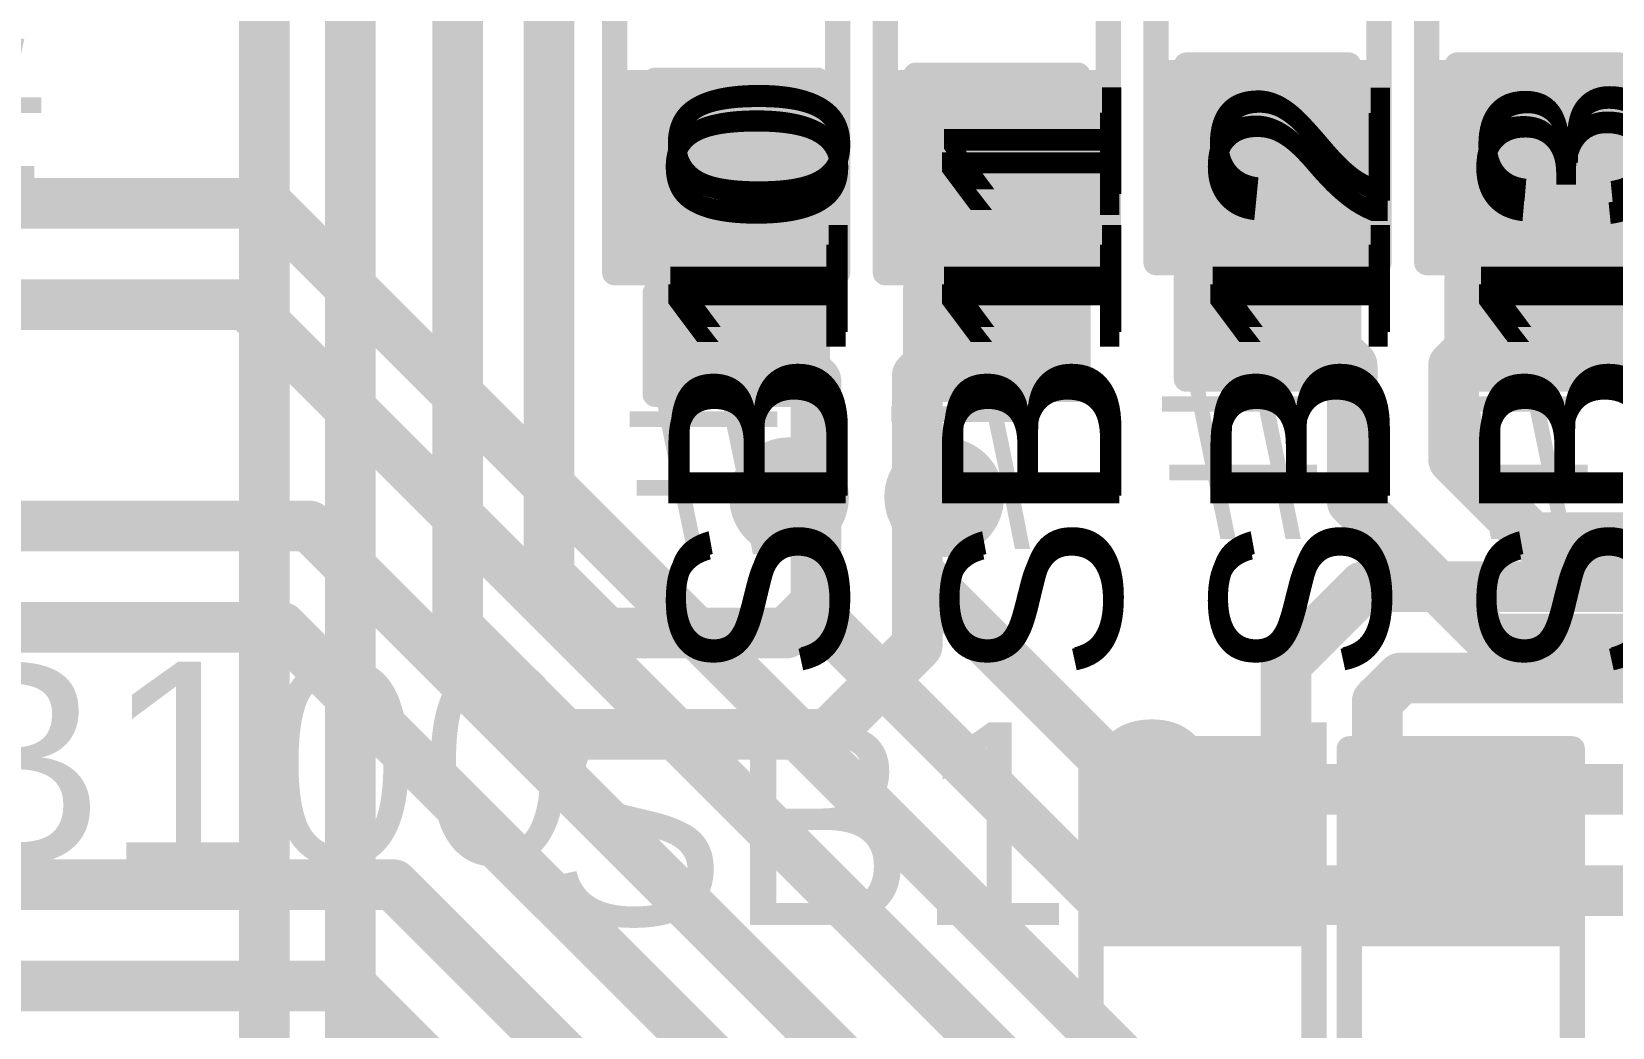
# Model space of a CAD drawing. Header units: millimetres. Extents: x -0.64 to 2.98, y -0.65 to 2.86.
# Drawn here: x 0.4279 to 0.7399, y 0.745 to 0.9416 of the extents above; entities that cross this region are included whole.
import ezdxf

# ---------------------------------------------------------------- set-up
doc = ezdxf.new("R2010")
doc.units = ezdxf.units.MM
doc.header["$MEASUREMENT"] = 0
for name, color, linetype in [('BottomLayer', 5, 'Continuous'), ('BottomOverlay', 54, 'Continuous'), ('BottomPaste', 16, 'Continuous'), ('BottomSolder', 6, 'Continuous'), ('Mechanical2', 216, 'Continuous'), ('TopLayer', 1, 'Continuous'), ('TopOverlay', 2, 'Continuous'), ('TopPaste', 8, 'Continuous'), ('TopSolder', 216, 'Continuous'), ('ViaHoleLayer', 16, 'Continuous')]:
    doc.layers.add(name, color=color, linetype=linetype)
doc.styles.add('Arial', font='', dxfattribs={"height": 0.2})
doc.styles.get('Arial').set_extended_font_data('Arial')

# ---------------------------------------------------------------- blocks, each defined once
blk = doc.blocks.new('C___0402_B_52')
at = {"layer": 'BottomLayer'}
for points in [[(-0.009500000000000001, 0.0125), (-0.009499999999999998, -0.0125), (-0.0275, -0.0125), (-0.0275, 0.0125)], [(0.0275, 0.0125), (0.0275, -0.0125), (0.009500000000000001, -0.0125), (0.009499999999999998, 0.0125)]]:
    blk.add_hatch(color=5, dxfattribs=at).paths.add_polyline_path(points)
at = {"layer": 'BottomPaste'}
for points in [[(-0.009500000000000001, 0.0125), (-0.009499999999999998, -0.0125), (-0.0275, -0.0125), (-0.0275, 0.0125)], [(0.0275, 0.0125), (0.0275, -0.0125), (0.009500000000000001, -0.0125), (0.009499999999999998, 0.0125)]]:
    blk.add_hatch(color=16, dxfattribs=at).paths.add_polyline_path(points)
at = {"layer": 'BottomSolder'}
for points in [[(-0.007137800000000001, 0.0148622), (-0.007137799999999999, -0.0148622), (-0.0298622, -0.0148622), (-0.0298622, 0.0148622)], [(0.0298622, 0.0148622), (0.0298622, -0.0148622), (0.007137800000000001, -0.0148622), (0.007137799999999999, 0.0148622)]]:
    blk.add_hatch(color=6, dxfattribs=at).paths.add_polyline_path(points)
at = {"layer": 'BottomOverlay', "const_width": 0.005}
for points in [[(-0.031, 0.016), (-0.011, 0.016)], [(-0.031, 0.016), (-0.031, -0.016)], [(0.011, 0.016), (0.031, 0.016)], [(0.031, 0.016), (0.031, -0.016)], [(-0.031, -0.016), (-0.011, -0.016)], [(0.011, -0.016), (0.031, -0.016)]]:
    blk.add_lwpolyline(points, dxfattribs=at)
at = {"layer": 'BottomOverlay', "const_width": 0.0025}
for points in [[(-0.03225, 0.016, 1), (-0.02975, 0.016, 1)], [(-0.03225, 0.016, 1), (-0.02975, 0.016, 1)], [(-0.01225, 0.016, 1), (-0.00975, 0.016, 1)], [(0.00975, 0.016, 1), (0.01225, 0.016, 1)], [(0.02975, 0.016, 1), (0.03225, 0.016, 1)], [(0.02975, 0.016, 1), (0.03225, 0.016, 1)], [(-0.03225, -0.016, 1), (-0.02975, -0.016, 1)], [(-0.03225, -0.016, 1), (-0.02975, -0.016, 1)], [(-0.01225, -0.016, 1), (-0.00975, -0.016, 1)], [(0.00975, -0.016, 1), (0.01225, -0.016, 1)], [(0.02975, -0.016, 1), (0.03225, -0.016, 1)], [(0.02975, -0.016, 1), (0.03225, -0.016, 1)]]:
    blk.add_lwpolyline(points, format="xyb", close=True, dxfattribs=at)
blk = doc.blocks.new('C___0402_B_53')
at = {"layer": 'BottomLayer'}
for points in [[(-0.009500000000000001, 0.0125), (-0.009499999999999998, -0.0125), (-0.0275, -0.0125), (-0.0275, 0.0125)], [(0.0275, 0.0125), (0.0275, -0.0125), (0.009500000000000001, -0.0125), (0.009499999999999998, 0.0125)]]:
    blk.add_hatch(color=5, dxfattribs=at).paths.add_polyline_path(points)
at = {"layer": 'BottomPaste'}
for points in [[(-0.009500000000000001, 0.0125), (-0.009499999999999998, -0.0125), (-0.0275, -0.0125), (-0.0275, 0.0125)], [(0.0275, 0.0125), (0.0275, -0.0125), (0.009500000000000001, -0.0125), (0.009499999999999998, 0.0125)]]:
    blk.add_hatch(color=16, dxfattribs=at).paths.add_polyline_path(points)
at = {"layer": 'BottomSolder'}
for points in [[(-0.007137800000000001, 0.0148622), (-0.007137799999999999, -0.0148622), (-0.0298622, -0.0148622), (-0.0298622, 0.0148622)], [(0.0298622, 0.0148622), (0.0298622, -0.0148622), (0.007137800000000001, -0.0148622), (0.007137799999999999, 0.0148622)]]:
    blk.add_hatch(color=6, dxfattribs=at).paths.add_polyline_path(points)
at = {"layer": 'BottomOverlay', "const_width": 0.005}
for points in [[(-0.031, 0.016), (-0.011, 0.016)], [(-0.031, 0.016), (-0.031, -0.016)], [(0.011, 0.016), (0.031, 0.016)], [(0.031, 0.016), (0.031, -0.016)], [(-0.031, -0.016), (-0.011, -0.016)], [(0.011, -0.016), (0.031, -0.016)]]:
    blk.add_lwpolyline(points, dxfattribs=at)
at = {"layer": 'BottomOverlay', "const_width": 0.0025}
for points in [[(-0.03225, 0.016, 1), (-0.02975, 0.016, 1)], [(-0.03225, 0.016, 1), (-0.02975, 0.016, 1)], [(-0.01225, 0.016, 1), (-0.00975, 0.016, 1)], [(0.00975, 0.016, 1), (0.01225, 0.016, 1)], [(0.02975, 0.016, 1), (0.03225, 0.016, 1)], [(0.02975, 0.016, 1), (0.03225, 0.016, 1)], [(-0.03225, -0.016, 1), (-0.02975, -0.016, 1)], [(-0.03225, -0.016, 1), (-0.02975, -0.016, 1)], [(-0.01225, -0.016, 1), (-0.00975, -0.016, 1)], [(0.00975, -0.016, 1), (0.01225, -0.016, 1)], [(0.02975, -0.016, 1), (0.03225, -0.016, 1)], [(0.02975, -0.016, 1), (0.03225, -0.016, 1)]]:
    blk.add_lwpolyline(points, format="xyb", close=True, dxfattribs=at)
blk = doc.blocks.new('C___0402_B_54')
at = {"layer": 'BottomLayer'}
for points in [[(-0.009500000000000001, 0.0125), (-0.009499999999999998, -0.0125), (-0.0275, -0.0125), (-0.0275, 0.0125)], [(0.0275, 0.0125), (0.0275, -0.0125), (0.009500000000000001, -0.0125), (0.009499999999999998, 0.0125)]]:
    blk.add_hatch(color=5, dxfattribs=at).paths.add_polyline_path(points)
at = {"layer": 'BottomPaste'}
for points in [[(-0.009500000000000001, 0.0125), (-0.009499999999999998, -0.0125), (-0.0275, -0.0125), (-0.0275, 0.0125)], [(0.0275, 0.0125), (0.0275, -0.0125), (0.009500000000000001, -0.0125), (0.009499999999999998, 0.0125)]]:
    blk.add_hatch(color=16, dxfattribs=at).paths.add_polyline_path(points)
at = {"layer": 'BottomSolder'}
for points in [[(-0.007137800000000001, 0.0148622), (-0.007137799999999999, -0.0148622), (-0.0298622, -0.0148622), (-0.0298622, 0.0148622)], [(0.0298622, 0.0148622), (0.0298622, -0.0148622), (0.007137800000000001, -0.0148622), (0.007137799999999999, 0.0148622)]]:
    blk.add_hatch(color=6, dxfattribs=at).paths.add_polyline_path(points)
at = {"layer": 'BottomOverlay', "const_width": 0.005}
for points in [[(-0.031, 0.016), (-0.011, 0.016)], [(-0.031, 0.016), (-0.031, -0.016)], [(0.011, 0.016), (0.031, 0.016)], [(0.031, 0.016), (0.031, -0.016)], [(-0.031, -0.016), (-0.011, -0.016)], [(0.011, -0.016), (0.031, -0.016)]]:
    blk.add_lwpolyline(points, dxfattribs=at)
at = {"layer": 'BottomOverlay', "const_width": 0.0025}
for points in [[(-0.03225, 0.016, 1), (-0.02975, 0.016, 1)], [(-0.03225, 0.016, 1), (-0.02975, 0.016, 1)], [(-0.01225, 0.016, 1), (-0.00975, 0.016, 1)], [(0.00975, 0.016, 1), (0.01225, 0.016, 1)], [(0.02975, 0.016, 1), (0.03225, 0.016, 1)], [(0.02975, 0.016, 1), (0.03225, 0.016, 1)], [(-0.03225, -0.016, 1), (-0.02975, -0.016, 1)], [(-0.03225, -0.016, 1), (-0.02975, -0.016, 1)], [(-0.01225, -0.016, 1), (-0.00975, -0.016, 1)], [(0.00975, -0.016, 1), (0.01225, -0.016, 1)], [(0.02975, -0.016, 1), (0.03225, -0.016, 1)], [(0.02975, -0.016, 1), (0.03225, -0.016, 1)]]:
    blk.add_lwpolyline(points, format="xyb", close=True, dxfattribs=at)
blk = doc.blocks.new('C___0402_B_55')
at = {"layer": 'BottomLayer'}
for points in [[(-0.009500000000000001, 0.0125), (-0.009499999999999998, -0.0125), (-0.0275, -0.0125), (-0.0275, 0.0125)], [(0.0275, 0.0125), (0.0275, -0.0125), (0.009500000000000001, -0.0125), (0.009499999999999998, 0.0125)]]:
    blk.add_hatch(color=5, dxfattribs=at).paths.add_polyline_path(points)
at = {"layer": 'BottomPaste'}
for points in [[(-0.009500000000000001, 0.0125), (-0.009499999999999998, -0.0125), (-0.0275, -0.0125), (-0.0275, 0.0125)], [(0.0275, 0.0125), (0.0275, -0.0125), (0.009500000000000001, -0.0125), (0.009499999999999998, 0.0125)]]:
    blk.add_hatch(color=16, dxfattribs=at).paths.add_polyline_path(points)
at = {"layer": 'BottomSolder'}
for points in [[(-0.007137800000000001, 0.0148622), (-0.007137799999999999, -0.0148622), (-0.0298622, -0.0148622), (-0.0298622, 0.0148622)], [(0.0298622, 0.0148622), (0.0298622, -0.0148622), (0.007137800000000001, -0.0148622), (0.007137799999999999, 0.0148622)]]:
    blk.add_hatch(color=6, dxfattribs=at).paths.add_polyline_path(points)
at = {"layer": 'BottomOverlay', "const_width": 0.005}
for points in [[(-0.031, 0.016), (-0.011, 0.016)], [(-0.031, 0.016), (-0.031, -0.016)], [(0.011, 0.016), (0.031, 0.016)], [(0.031, 0.016), (0.031, -0.016)], [(-0.031, -0.016), (-0.011, -0.016)], [(0.011, -0.016), (0.031, -0.016)]]:
    blk.add_lwpolyline(points, dxfattribs=at)
at = {"layer": 'BottomOverlay', "const_width": 0.0025}
for points in [[(-0.03225, 0.016, 1), (-0.02975, 0.016, 1)], [(-0.03225, 0.016, 1), (-0.02975, 0.016, 1)], [(-0.01225, 0.016, 1), (-0.00975, 0.016, 1)], [(0.00975, 0.016, 1), (0.01225, 0.016, 1)], [(0.02975, 0.016, 1), (0.03225, 0.016, 1)], [(0.02975, 0.016, 1), (0.03225, 0.016, 1)], [(-0.03225, -0.016, 1), (-0.02975, -0.016, 1)], [(-0.03225, -0.016, 1), (-0.02975, -0.016, 1)], [(-0.01225, -0.016, 1), (-0.00975, -0.016, 1)], [(0.00975, -0.016, 1), (0.01225, -0.016, 1)], [(0.02975, -0.016, 1), (0.03225, -0.016, 1)], [(0.02975, -0.016, 1), (0.03225, -0.016, 1)]]:
    blk.add_lwpolyline(points, format="xyb", close=True, dxfattribs=at)
blk = doc.blocks.new('SOLDER_BRIDGE_105')
at = {"layer": 'TopLayer'}
for points in [[(-0.045, -0.0175), (-0.045, 0.0175), (-0.015, 0.0175), (-0.015, -0.0175)], [(0.015, -0.0175), (0.015, 0.0175), (0.045, 0.0175), (0.045, -0.0175)]]:
    blk.add_hatch(color=1, dxfattribs=at).paths.add_polyline_path(points)
at = {"layer": 'TopPaste'}
for points in [[(-0.045, -0.0175), (-0.045, 0.0175), (-0.015, 0.0175), (-0.015, -0.0175)], [(0.015, -0.0175), (0.015, 0.0175), (0.045, 0.0175), (0.045, -0.0175)]]:
    blk.add_hatch(color=8, dxfattribs=at).paths.add_polyline_path(points)
at = {"layer": 'TopSolder'}
for points in [[(-0.049, -0.0215), (-0.049, 0.0215), (-0.011, 0.0215), (-0.011, -0.0215)], [(0.011, -0.0215), (0.011, 0.0215), (0.049, 0.0215), (0.049, -0.0215)]]:
    blk.add_hatch(color=216, dxfattribs=at).paths.add_polyline_path(points)
at = {"layer": 'TopOverlay', "const_width": 0.005}
for points in [[(-0.05, -0.022), (-0.05, 0.022)], [(0.05, 0.022), (-0.05, 0.022)], [(0.05, -0.022), (0.05, 0.022)], [(0.05, -0.022), (-0.05, -0.022)]]:
    blk.add_lwpolyline(points, dxfattribs=at)
at = {"layer": 'TopOverlay', "const_width": 0.0025}
for points in [[(-0.05125, 0.022, 1), (-0.04875, 0.022, 1)], [(-0.05125, 0.022, 1), (-0.04875, 0.022, 1)], [(0.04875, 0.022, 1), (0.05125, 0.022, 1)], [(0.04875, 0.022, 1), (0.05125, 0.022, 1)], [(-0.05125, -0.022, 1), (-0.04875, -0.022, 1)], [(-0.05125, -0.022, 1), (-0.04875, -0.022, 1)], [(0.04875, -0.022, 1), (0.05125, -0.022, 1)], [(0.04875, -0.022, 1), (0.05125, -0.022, 1)]]:
    blk.add_lwpolyline(points, format="xyb", close=True, dxfattribs=at)
blk = doc.blocks.new('SOLDER_BRIDGE_107')
at = {"layer": 'TopLayer'}
for points in [[(-0.045, -0.0175), (-0.045, 0.0175), (-0.015, 0.0175), (-0.015, -0.0175)], [(0.015, -0.0175), (0.015, 0.0175), (0.045, 0.0175), (0.045, -0.0175)]]:
    blk.add_hatch(color=1, dxfattribs=at).paths.add_polyline_path(points)
at = {"layer": 'TopPaste'}
for points in [[(-0.045, -0.0175), (-0.045, 0.0175), (-0.015, 0.0175), (-0.015, -0.0175)], [(0.015, -0.0175), (0.015, 0.0175), (0.045, 0.0175), (0.045, -0.0175)]]:
    blk.add_hatch(color=8, dxfattribs=at).paths.add_polyline_path(points)
at = {"layer": 'TopSolder'}
for points in [[(-0.049, -0.0215), (-0.049, 0.0215), (-0.011, 0.0215), (-0.011, -0.0215)], [(0.011, -0.0215), (0.011, 0.0215), (0.049, 0.0215), (0.049, -0.0215)]]:
    blk.add_hatch(color=216, dxfattribs=at).paths.add_polyline_path(points)
at = {"layer": 'TopOverlay', "const_width": 0.005}
for points in [[(-0.05, -0.022), (-0.05, 0.022)], [(0.05, 0.022), (-0.05, 0.022)], [(0.05, -0.022), (0.05, 0.022)], [(0.05, -0.022), (-0.05, -0.022)]]:
    blk.add_lwpolyline(points, dxfattribs=at)
at = {"layer": 'TopOverlay', "const_width": 0.0025}
for points in [[(-0.05125, 0.022, 1), (-0.04875, 0.022, 1)], [(-0.05125, 0.022, 1), (-0.04875, 0.022, 1)], [(0.04875, 0.022, 1), (0.05125, 0.022, 1)], [(0.04875, 0.022, 1), (0.05125, 0.022, 1)], [(-0.05125, -0.022, 1), (-0.04875, -0.022, 1)], [(-0.05125, -0.022, 1), (-0.04875, -0.022, 1)], [(0.04875, -0.022, 1), (0.05125, -0.022, 1)], [(0.04875, -0.022, 1), (0.05125, -0.022, 1)]]:
    blk.add_lwpolyline(points, format="xyb", close=True, dxfattribs=at)
blk = doc.blocks.new('SOLDER_BRIDGE_320')
at = {"layer": 'TopLayer'}
for points in [[(-0.045, -0.0175), (-0.045, 0.0175), (-0.015, 0.0175), (-0.015, -0.0175)], [(0.015, -0.0175), (0.015, 0.0175), (0.045, 0.0175), (0.045, -0.0175)]]:
    blk.add_hatch(color=1, dxfattribs=at).paths.add_polyline_path(points)
at = {"layer": 'TopPaste'}
for points in [[(-0.045, -0.0175), (-0.045, 0.0175), (-0.015, 0.0175), (-0.015, -0.0175)], [(0.015, -0.0175), (0.015, 0.0175), (0.045, 0.0175), (0.045, -0.0175)]]:
    blk.add_hatch(color=8, dxfattribs=at).paths.add_polyline_path(points)
at = {"layer": 'TopSolder'}
for points in [[(-0.049, -0.0215), (-0.049, 0.0215), (-0.011, 0.0215), (-0.011, -0.0215)], [(0.011, -0.0215), (0.011, 0.0215), (0.049, 0.0215), (0.049, -0.0215)]]:
    blk.add_hatch(color=216, dxfattribs=at).paths.add_polyline_path(points)
at = {"layer": 'TopOverlay', "const_width": 0.005}
for points in [[(-0.05, 0.022), (-0.05, -0.022)], [(-0.05, 0.022), (0.05, 0.022)], [(0.05, 0.022), (0.05, -0.022)], [(-0.05, -0.022), (0.05, -0.022)]]:
    blk.add_lwpolyline(points, dxfattribs=at)
at = {"layer": 'TopOverlay', "const_width": 0.0025}
for points in [[(-0.05125, 0.022, 1), (-0.04875, 0.022, 1)], [(-0.05125, 0.022, 1), (-0.04875, 0.022, 1)], [(0.04875, 0.022, 1), (0.05125, 0.022, 1)], [(0.04875, 0.022, 1), (0.05125, 0.022, 1)], [(-0.05125, -0.022, 1), (-0.04875, -0.022, 1)], [(-0.05125, -0.022, 1), (-0.04875, -0.022, 1)], [(0.04875, -0.022, 1), (0.05125, -0.022, 1)], [(0.04875, -0.022, 1), (0.05125, -0.022, 1)]]:
    blk.add_lwpolyline(points, format="xyb", close=True, dxfattribs=at)
at = {"layer": 'TopOverlay'}
blk.add_text('SB13', height=0.035, dxfattribs=at).set_placement((-0.1326166, -0.0233052))
blk = doc.blocks.new('SOLDER_BRIDGE_321')
at = {"layer": 'TopLayer'}
for points in [[(-0.045, -0.0175), (-0.045, 0.0175), (-0.015, 0.0175), (-0.015, -0.0175)], [(0.015, -0.0175), (0.015, 0.0175), (0.045, 0.0175), (0.045, -0.0175)]]:
    blk.add_hatch(color=1, dxfattribs=at).paths.add_polyline_path(points)
at = {"layer": 'TopPaste'}
for points in [[(-0.045, -0.0175), (-0.045, 0.0175), (-0.015, 0.0175), (-0.015, -0.0175)], [(0.015, -0.0175), (0.015, 0.0175), (0.045, 0.0175), (0.045, -0.0175)]]:
    blk.add_hatch(color=8, dxfattribs=at).paths.add_polyline_path(points)
at = {"layer": 'TopSolder'}
for points in [[(-0.049, -0.0215), (-0.049, 0.0215), (-0.011, 0.0215), (-0.011, -0.0215)], [(0.011, -0.0215), (0.011, 0.0215), (0.049, 0.0215), (0.049, -0.0215)]]:
    blk.add_hatch(color=216, dxfattribs=at).paths.add_polyline_path(points)
at = {"layer": 'TopOverlay', "const_width": 0.005}
for points in [[(-0.05, 0.022), (0.05, 0.022)], [(-0.05, 0.022), (-0.05, -0.022)], [(0.05, 0.022), (0.05, -0.022)], [(-0.05, -0.022), (0.05, -0.022)]]:
    blk.add_lwpolyline(points, dxfattribs=at)
at = {"layer": 'TopOverlay', "const_width": 0.0025}
for points in [[(-0.05125, 0.022, 1), (-0.04875, 0.022, 1)], [(-0.05125, 0.022, 1), (-0.04875, 0.022, 1)], [(0.04875, 0.022, 1), (0.05125, 0.022, 1)], [(0.04875, 0.022, 1), (0.05125, 0.022, 1)], [(-0.05125, -0.022, 1), (-0.04875, -0.022, 1)], [(-0.05125, -0.022, 1), (-0.04875, -0.022, 1)], [(0.04875, -0.022, 1), (0.05125, -0.022, 1)], [(0.04875, -0.022, 1), (0.05125, -0.022, 1)]]:
    blk.add_lwpolyline(points, format="xyb", close=True, dxfattribs=at)
at = {"layer": 'TopOverlay'}
blk.add_text('SB12', height=0.035, dxfattribs=at).set_placement((-0.1326167, -0.0237336))
blk = doc.blocks.new('SOLDER_BRIDGE_322')
at = {"layer": 'TopLayer'}
for points in [[(-0.045, -0.0175), (-0.045, 0.0175), (-0.015, 0.0175), (-0.015, -0.0175)], [(0.015, -0.0175), (0.015, 0.0175), (0.045, 0.0175), (0.045, -0.0175)]]:
    blk.add_hatch(color=1, dxfattribs=at).paths.add_polyline_path(points)
at = {"layer": 'TopPaste'}
for points in [[(-0.045, -0.0175), (-0.045, 0.0175), (-0.015, 0.0175), (-0.015, -0.0175)], [(0.015, -0.0175), (0.015, 0.0175), (0.045, 0.0175), (0.045, -0.0175)]]:
    blk.add_hatch(color=8, dxfattribs=at).paths.add_polyline_path(points)
at = {"layer": 'TopSolder'}
for points in [[(-0.049, -0.0215), (-0.049, 0.0215), (-0.011, 0.0215), (-0.011, -0.0215)], [(0.011, -0.0215), (0.011, 0.0215), (0.049, 0.0215), (0.049, -0.0215)]]:
    blk.add_hatch(color=216, dxfattribs=at).paths.add_polyline_path(points)
at = {"layer": 'TopOverlay', "const_width": 0.005}
for points in [[(-0.05, 0.022), (-0.05, -0.022)], [(-0.05, 0.022), (0.05, 0.022)], [(0.05, 0.022), (0.05, -0.022)], [(-0.05, -0.022), (0.05, -0.022)]]:
    blk.add_lwpolyline(points, dxfattribs=at)
at = {"layer": 'TopOverlay', "const_width": 0.0025}
for points in [[(-0.05125, 0.022, 1), (-0.04875, 0.022, 1)], [(-0.05125, 0.022, 1), (-0.04875, 0.022, 1)], [(0.04875, 0.022, 1), (0.05125, 0.022, 1)], [(0.04875, 0.022, 1), (0.05125, 0.022, 1)], [(-0.05125, -0.022, 1), (-0.04875, -0.022, 1)], [(-0.05125, -0.022, 1), (-0.04875, -0.022, 1)], [(0.04875, -0.022, 1), (0.05125, -0.022, 1)], [(0.04875, -0.022, 1), (0.05125, -0.022, 1)]]:
    blk.add_lwpolyline(points, format="xyb", close=True, dxfattribs=at)
at = {"layer": 'TopOverlay'}
blk.add_text('SB11', height=0.035, dxfattribs=at).set_placement((-0.1306168, -0.0241622))
blk = doc.blocks.new('SOLDER_BRIDGE_323')
at = {"layer": 'TopLayer'}
for points in [[(-0.045, -0.0175), (-0.045, 0.0175), (-0.015, 0.0175), (-0.015, -0.0175)], [(0.015, -0.0175), (0.015, 0.0175), (0.045, 0.0175), (0.045, -0.0175)]]:
    blk.add_hatch(color=1, dxfattribs=at).paths.add_polyline_path(points)
at = {"layer": 'TopPaste'}
for points in [[(-0.045, -0.0175), (-0.045, 0.0175), (-0.015, 0.0175), (-0.015, -0.0175)], [(0.015, -0.0175), (0.015, 0.0175), (0.045, 0.0175), (0.045, -0.0175)]]:
    blk.add_hatch(color=8, dxfattribs=at).paths.add_polyline_path(points)
at = {"layer": 'TopSolder'}
for points in [[(-0.049, -0.0215), (-0.049, 0.0215), (-0.011, 0.0215), (-0.011, -0.0215)], [(0.011, -0.0215), (0.011, 0.0215), (0.049, 0.0215), (0.049, -0.0215)]]:
    blk.add_hatch(color=216, dxfattribs=at).paths.add_polyline_path(points)
at = {"layer": 'TopOverlay', "const_width": 0.005}
for points in [[(-0.05, 0.022), (0.05, 0.022)], [(-0.05, 0.022), (-0.05, -0.022)], [(0.05, 0.022), (0.05, -0.022)], [(-0.05, -0.022), (0.05, -0.022)]]:
    blk.add_lwpolyline(points, dxfattribs=at)
at = {"layer": 'TopOverlay', "const_width": 0.0025}
for points in [[(-0.05125, 0.022, 1), (-0.04875, 0.022, 1)], [(-0.05125, 0.022, 1), (-0.04875, 0.022, 1)], [(0.04875, 0.022, 1), (0.05125, 0.022, 1)], [(0.04875, 0.022, 1), (0.05125, 0.022, 1)], [(-0.05125, -0.022, 1), (-0.04875, -0.022, 1)], [(-0.05125, -0.022, 1), (-0.04875, -0.022, 1)], [(0.04875, -0.022, 1), (0.05125, -0.022, 1)], [(0.04875, -0.022, 1), (0.05125, -0.022, 1)]]:
    blk.add_lwpolyline(points, format="xyb", close=True, dxfattribs=at)
at = {"layer": 'TopOverlay'}
blk.add_text('SB10', height=0.035, dxfattribs=at).set_placement((-0.1306167, -0.0235906))

msp = doc.modelspace()

# ---------------------------------------------------------------- hatches: boundary and pattern name
at = {"layer": 'BottomLayer'}
for points in [[(0.552, 0.906), (0.581, 0.906), (0.581, 0.933), (0.552, 0.933)], [(0.6034285, 0.9075), (0.6324285, 0.9075), (0.6324285, 0.9345), (0.6034285, 0.9345)], [(0.656857, 0.908143), (0.685857, 0.908143), (0.685857, 0.935143), (0.656857, 0.935143)], [(0.7102855, 0.9082855), (0.7392855, 0.9082855), (0.7392855, 0.9352855), (0.7102855, 0.9352855)]]:
    msp.add_hatch(color=5, dxfattribs=at).paths.add_polyline_path(points)
h = msp.add_hatch(color=5, dxfattribs=at)
edge = h.paths.add_edge_path()
edge.add_arc((0.7252855, 0.9212855), 0.011811, 0, 360)
h = msp.add_hatch(color=5, dxfattribs=at)
edge = h.paths.add_edge_path()
edge.add_arc((0.567, 0.919), 0.011811, 0, 360)
h = msp.add_hatch(color=5, dxfattribs=at)
edge = h.paths.add_edge_path()
edge.add_arc((0.6184285, 0.9205), 0.011811, 0, 360)
h = msp.add_hatch(color=5, dxfattribs=at)
edge = h.paths.add_edge_path()
edge.add_arc((0.671857, 0.921143), 0.011811, 0, 360)
h = msp.add_hatch(color=5, dxfattribs=at)
edge = h.paths.add_edge_path()
edge.add_arc((0.5774033, 0.8496791), 0.011811, 0, 360)
h = msp.add_hatch(color=5, dxfattribs=at)
edge = h.paths.add_edge_path()
edge.add_arc((0.6080253, 0.8496791), 0.011811, 0, 360)
at = {"layer": 'BottomSolder'}
h = msp.add_hatch(color=6, dxfattribs=at)
edge = h.paths.add_edge_path()
edge.add_arc((0.567, 0.919), 0.0079055, 0, 360)
h = msp.add_hatch(color=6, dxfattribs=at)
edge = h.paths.add_edge_path()
edge.add_arc((0.6184285, 0.9205), 0.0079055, 0, 360)
h = msp.add_hatch(color=6, dxfattribs=at)
edge = h.paths.add_edge_path()
edge.add_arc((0.671857, 0.921143), 0.0079055, 0, 360)
h = msp.add_hatch(color=6, dxfattribs=at)
edge = h.paths.add_edge_path()
edge.add_arc((0.7252855, 0.9212855), 0.0079055, 0, 360)
h = msp.add_hatch(color=6, dxfattribs=at)
edge = h.paths.add_edge_path()
edge.add_arc((0.5774033, 0.8496791), 0.0079055, 0, 360)
h = msp.add_hatch(color=6, dxfattribs=at)
edge = h.paths.add_edge_path()
edge.add_arc((0.6080253, 0.8496791), 0.0079055, 0, 360)
at = {"layer": 'TopLayer'}
for points in [[(0.5437145, 0.898), (0.5857145, 0.898), (0.5857145, 0.934), (0.5437145, 0.934)], [(0.597143, 0.898), (0.639143, 0.898), (0.639143, 0.934), (0.597143, 0.934)], [(0.6505715, 0.9), (0.6925715, 0.9), (0.6925715, 0.936), (0.6505715, 0.936)], [(0.704, 0.9), (0.746, 0.9), (0.746, 0.936), (0.704, 0.936)]]:
    msp.add_hatch(color=1, dxfattribs=at).paths.add_polyline_path(points)
h = msp.add_hatch(color=1, dxfattribs=at)
edge = h.paths.add_edge_path()
edge.add_arc((0.7252855, 0.9212855), 0.011811, 0, 360)
h = msp.add_hatch(color=1, dxfattribs=at)
edge = h.paths.add_edge_path()
edge.add_arc((0.567, 0.919), 0.011811, 0, 360)
h = msp.add_hatch(color=1, dxfattribs=at)
edge = h.paths.add_edge_path()
edge.add_arc((0.6184285, 0.9205), 0.011811, 0, 360)
h = msp.add_hatch(color=1, dxfattribs=at)
edge = h.paths.add_edge_path()
edge.add_arc((0.671857, 0.921143), 0.011811, 0, 360)
h = msp.add_hatch(color=1, dxfattribs=at)
edge = h.paths.add_edge_path()
edge.add_arc((0.5774033, 0.8496791), 0.011811, 0, 360)
h = msp.add_hatch(color=1, dxfattribs=at)
edge = h.paths.add_edge_path()
edge.add_arc((0.6080253, 0.8496791), 0.011811, 0, 360)
at = {"layer": 'TopSolder'}
h = msp.add_hatch(color=216, dxfattribs=at)
edge = h.paths.add_edge_path()
edge.add_arc((0.567, 0.919), 0.0079055, 0, 360)
h = msp.add_hatch(color=216, dxfattribs=at)
edge = h.paths.add_edge_path()
edge.add_arc((0.6184285, 0.9205), 0.0079055, 0, 360)
h = msp.add_hatch(color=216, dxfattribs=at)
edge = h.paths.add_edge_path()
edge.add_arc((0.671857, 0.921143), 0.0079055, 0, 360)
h = msp.add_hatch(color=216, dxfattribs=at)
edge = h.paths.add_edge_path()
edge.add_arc((0.7252855, 0.9212855), 0.0079055, 0, 360)
h = msp.add_hatch(color=216, dxfattribs=at)
edge = h.paths.add_edge_path()
edge.add_arc((0.5774033, 0.8496791), 0.0079055, 0, 360)
h = msp.add_hatch(color=216, dxfattribs=at)
edge = h.paths.add_edge_path()
edge.add_arc((0.6080253, 0.8496791), 0.0079055, 0, 360)
at = {"layer": 'ViaHoleLayer'}
h = msp.add_hatch(color=16, dxfattribs=at)
edge = h.paths.add_edge_path()
edge.add_arc((0.671857, 0.921143), 0.0059055, 0, 360)
h = msp.add_hatch(color=16, dxfattribs=at)
edge = h.paths.add_edge_path()
edge.add_arc((0.7252855, 0.9212855), 0.0059055, 0, 360)
h = msp.add_hatch(color=16, dxfattribs=at)
edge = h.paths.add_edge_path()
edge.add_arc((0.567, 0.919), 0.0059055, 0, 360)
h = msp.add_hatch(color=16, dxfattribs=at)
edge = h.paths.add_edge_path()
edge.add_arc((0.6184285, 0.9205), 0.0059055, 0, 360)
h = msp.add_hatch(color=16, dxfattribs=at)
edge = h.paths.add_edge_path()
edge.add_arc((0.5774033, 0.8496791), 0.0059055, 0, 360)
h = msp.add_hatch(color=16, dxfattribs=at)
edge = h.paths.add_edge_path()
edge.add_arc((0.6080253, 0.8496791), 0.0059055, 0, 360)

# ---------------------------------------------------------------- linework, layer by layer
at = {"layer": 'BottomLayer'}
for points, const_width in [([(0.567, 0.919), (0.567, 0.9195)], 0.022), ([(0.3529972, 0.9076891), (0.4743111, 0.9076891)], 0.01), ([(0.4743111, 0.9076891), (0.5026422, 0.879358)], 0.01), ([(0.3529972, 0.8876891), (0.4702694, 0.8876891)], 0.01), ([(0.4702694, 0.8876891), (0.6379585, 0.72)], 0.01), ([(0.671857, 0.8855), (0.675857, 0.8815)], 0.01), ([(0.7212855, 0.8815), (0.7252855, 0.8855)], 0.01), ([(0.567, 0.8825), (0.571, 0.8785)], 0.01), ([(0.6144285, 0.8795), (0.6184285, 0.8835)], 0.01), ([(0.675857, 0.8815), (0.6827133, 0.8815)], 0.01), ([(0.6827133, 0.8815), (0.6885712, 0.8756421)], 0.01), ([(0.7085712, 0.8756421), (0.7144291, 0.8815)], 0.01), ([(0.7144291, 0.8815), (0.7212855, 0.8815)], 0.01), ([(0.5026422, 0.8793579), (0.5026422, 0.879358)], 0.01), ([(0.5026422, 0.8793579), (0.6450001, 0.737)], 0.01), ([(0.571, 0.8785), (0.5768564, 0.8785)], 0.01), ([(0.5768564, 0.8785), (0.5827143, 0.8726421)], 0.01), ([(0.6027143, 0.8736421), (0.6085722, 0.8795)], 0.01), ([(0.6085722, 0.8795), (0.6144285, 0.8795)], 0.01), ([(0.6885712, 0.8590735), (0.6885712, 0.8756421)], 0.01), ([(0.7085712, 0.8673577), (0.7085712, 0.8756421)], 0.01), ([(0.5827143, 0.8267159), (0.5827143, 0.8726421)], 0.01), ([(0.6027143, 0.8350001), (0.6027143, 0.8736421)], 0.01), ([(0.7085712, 0.8673577), (0.7085713, 0.8673576)], 0.01), ([(0.7085713, 0.8571789), (0.7085713, 0.8673576)], 0.01), ([(0.6885712, 0.8590735), (0.6885713, 0.8590734)], 0.01), ([(0.6885713, 0.8488947), (0.6885713, 0.8590734)], 0.01), ([(0.7085713, 0.8571789), (0.7240611, 0.8416891)], 0.01), ([(0.6885713, 0.8488947), (0.7157769, 0.8216891)], 0.01), ([(0.2278847, 0.8440001), (0.4827103, 0.8440001)], 0.01), ([(0.4827103, 0.8440001), (0.6480213, 0.6786891)], 0.01), ([(0.7240611, 0.8416891), (0.907003, 0.8416891)], 0.01), ([(0.6027143, 0.8350001), (0.6457144, 0.792)], 0.01), ([(0.5827143, 0.8267159), (0.6374302, 0.772)], 0.01), ([(0.2361689, 0.8240001), (0.4772545, 0.8240001)], 0.01), ([(0.4772545, 0.8240001), (0.6425655, 0.6586891)], 0.01), ([(0.7157769, 0.8216891), (0.907003, 0.8216891)], 0.01), ([(0.6457144, 0.792), (1.0041421, 0.792)], 0.01), ([(0.2361689, 0.773189), (0.4992668, 0.773189)], 0.01), ([(0.4992668, 0.773189), (0.543, 0.7294558)], 0.01), ([(0.6374302, 0.772), (1.015, 0.772)], 0.01), ([(0.2278847, 0.753189), (0.4909826, 0.753189)], 0.01), ([(0.4909826, 0.753189), (0.523, 0.7211716)], 0.01)]:
    msp.add_lwpolyline(points, dxfattribs=dict(at, const_width=const_width))
for points, const_width in [([(0.5615, 0.9195, 1), (0.5725, 0.9195, 1)], 0.011), ([(0.5615, 0.919, 1), (0.5725, 0.919, 1)], 0.011), ([(0.4718111, 0.9076891, 1), (0.4768111, 0.9076891, 1)], 0.005), ([(0.4718111, 0.9076891, 1), (0.4768111, 0.9076891, 1)], 0.005), ([(0.4677694, 0.8876891, 1), (0.4727694, 0.8876891, 1)], 0.005), ([(0.4677694, 0.8876891, 1), (0.4727694, 0.8876891, 1)], 0.005), ([(0.669357, 0.8855, 1), (0.674357, 0.8855, 1)], 0.005), ([(0.7227855, 0.8855, 1), (0.7277855, 0.8855, 1)], 0.005), ([(0.5645, 0.8825, 1), (0.5695, 0.8825, 1)], 0.005), ([(0.6159285, 0.8835, 1), (0.6209285, 0.8835, 1)], 0.005), ([(0.673357, 0.8815, 1), (0.678357, 0.8815, 1)], 0.005), ([(0.673357, 0.8815, 1), (0.678357, 0.8815, 1)], 0.005), ([(0.6802133, 0.8815, 1), (0.6852133, 0.8815, 1)], 0.005), ([(0.6802133, 0.8815, 1), (0.6852133, 0.8815, 1)], 0.005), ([(0.7119291, 0.8815, 1), (0.7169291, 0.8815, 1)], 0.005), ([(0.7119291, 0.8815, 1), (0.7169291, 0.8815, 1)], 0.005), ([(0.7187855, 0.8815, 1), (0.7237855, 0.8815, 1)], 0.005), ([(0.7187855, 0.8815, 1), (0.7237855, 0.8815, 1)], 0.005), ([(0.5001422, 0.879358, 1), (0.5051422, 0.879358, 1)], 0.005), ([(0.5001422, 0.879358, 1), (0.5051422, 0.879358, 1)], 0.005), ([(0.5001422, 0.8793579, 1), (0.5051422, 0.8793579, 1)], 0.005), ([(0.5001422, 0.8793579, 1), (0.5051422, 0.8793579, 1)], 0.005), ([(0.5685, 0.8785, 1), (0.5735, 0.8785, 1)], 0.005), ([(0.5685, 0.8785, 1), (0.5735, 0.8785, 1)], 0.005), ([(0.5743564, 0.8785, 1), (0.5793564, 0.8785, 1)], 0.005), ([(0.5743564, 0.8785, 1), (0.5793564, 0.8785, 1)], 0.005), ([(0.6060722, 0.8795, 1), (0.6110722, 0.8795, 1)], 0.005), ([(0.6060722, 0.8795, 1), (0.6110722, 0.8795, 1)], 0.005), ([(0.6119285, 0.8795, 1), (0.6169285, 0.8795, 1)], 0.005), ([(0.6119285, 0.8795, 1), (0.6169285, 0.8795, 1)], 0.005), ([(0.6860712, 0.8756421, 1), (0.6910712, 0.8756421, 1)], 0.005), ([(0.6860712, 0.8756421, 1), (0.6910712, 0.8756421, 1)], 0.005), ([(0.7060712, 0.8756421, 1), (0.7110712, 0.8756421, 1)], 0.005), ([(0.7060712, 0.8756421, 1), (0.7110712, 0.8756421, 1)], 0.005), ([(0.5802143, 0.8726421, 1), (0.5852143, 0.8726421, 1)], 0.005), ([(0.5802143, 0.8726421, 1), (0.5852143, 0.8726421, 1)], 0.005), ([(0.6002143, 0.8736421, 1), (0.6052143, 0.8736421, 1)], 0.005), ([(0.6002143, 0.8736421, 1), (0.6052143, 0.8736421, 1)], 0.005), ([(0.7060712, 0.8673577, 1), (0.7110712, 0.8673577, 1)], 0.005), ([(0.7060712, 0.8673577, 1), (0.7110712, 0.8673577, 1)], 0.005), ([(0.7060713, 0.8673576, 1), (0.7110713, 0.8673576, 1)], 0.005), ([(0.7060713, 0.8673576, 1), (0.7110713, 0.8673576, 1)], 0.005), ([(0.6860712, 0.8590735, 1), (0.6910712, 0.8590735, 1)], 0.005), ([(0.6860712, 0.8590735, 1), (0.6910712, 0.8590735, 1)], 0.005), ([(0.6860713, 0.8590734, 1), (0.6910713, 0.8590734, 1)], 0.005), ([(0.6860713, 0.8590734, 1), (0.6910713, 0.8590734, 1)], 0.005), ([(0.7060713, 0.8571789, 1), (0.7110713, 0.8571789, 1)], 0.005), ([(0.7060713, 0.8571789, 1), (0.7110713, 0.8571789, 1)], 0.005), ([(0.6860713, 0.8488947, 1), (0.6910713, 0.8488947, 1)], 0.005), ([(0.6860713, 0.8488947, 1), (0.6910713, 0.8488947, 1)], 0.005), ([(0.4802103, 0.8440001, 1), (0.4852103, 0.8440001, 1)], 0.005), ([(0.4802103, 0.8440001, 1), (0.4852103, 0.8440001, 1)], 0.005), ([(0.7215611, 0.8416891, 1), (0.7265611, 0.8416891, 1)], 0.005), ([(0.7215611, 0.8416891, 1), (0.7265611, 0.8416891, 1)], 0.005), ([(0.6002143, 0.8350001, 1), (0.6052143, 0.8350001, 1)], 0.005), ([(0.6002143, 0.8350001, 1), (0.6052143, 0.8350001, 1)], 0.005), ([(0.5802143, 0.8267159, 1), (0.5852143, 0.8267159, 1)], 0.005), ([(0.5802143, 0.8267159, 1), (0.5852143, 0.8267159, 1)], 0.005), ([(0.4747545, 0.8240001, 1), (0.4797545, 0.8240001, 1)], 0.005), ([(0.4747545, 0.8240001, 1), (0.4797545, 0.8240001, 1)], 0.005), ([(0.7132769, 0.8216891, 1), (0.7182769, 0.8216891, 1)], 0.005), ([(0.7132769, 0.8216891, 1), (0.7182769, 0.8216891, 1)], 0.005), ([(0.6432144, 0.792, 1), (0.6482144, 0.792, 1)], 0.005), ([(0.6432144, 0.792, 1), (0.6482144, 0.792, 1)], 0.005), ([(0.4967668, 0.773189, 1), (0.5017668, 0.773189, 1)], 0.005), ([(0.4967668, 0.773189, 1), (0.5017668, 0.773189, 1)], 0.005), ([(0.6349302, 0.772, 1), (0.6399302, 0.772, 1)], 0.005), ([(0.6349302, 0.772, 1), (0.6399302, 0.772, 1)], 0.005), ([(0.4884826, 0.753189, 1), (0.4934826, 0.753189, 1)], 0.005), ([(0.4884826, 0.753189, 1), (0.4934826, 0.753189, 1)], 0.005)]:
    msp.add_lwpolyline(points, format="xyb", close=True, dxfattribs=dict(at, const_width=const_width))
at = {"layer": 'Mechanical2', "const_width": 0.01}
msp.add_lwpolyline([(1.7578269, 2.8091652, -6.230382161824239), (0.6489649, 2.810288)], format="xyb", dxfattribs=at)
at = {"layer": 'TopLayer', "const_width": 0.01}
for points in [[(0.473811, 0.7174971), (0.473811, 1.0178946)], [(0.490811, 0.7174971), (0.490811, 1.010853)], [(0.512, 0.824), (0.512, 1.0042842)], [(0.53, 0.8342842), (0.53, 0.9976919)], [(0.5774033, 0.845993), (0.5774033, 0.8496791)], [(0.6080253, 0.845993), (0.6080253, 0.8496791)], [(0.5774033, 0.845993), (0.5827143, 0.840682)], [(0.6027143, 0.840682), (0.6080253, 0.845993)], [(0.5827143, 0.828726), (0.5827143, 0.840682)], [(0.6027143, 0.8204418), (0.6027143, 0.840682)], [(0.53, 0.8342842), (0.5414161, 0.8228681)], [(0.6755, 0.8167695), (0.6907305, 0.832)], [(0.6907305, 0.832), (0.8134558, 0.832)], [(0.5768564, 0.8228681), (0.5827143, 0.828726)], [(0.512, 0.824), (0.5331319, 0.8028681)], [(0.5414161, 0.8228681), (0.5768564, 0.8228681)], [(0.5851406, 0.8028681), (0.6027143, 0.8204418)], [(0.6755, 0.788), (0.6755, 0.8167695)], [(0.6935, 0.8093137), (0.6981863, 0.814)], [(0.6981863, 0.814), (0.806, 0.814)], [(0.6935, 0.788), (0.6935, 0.8093137)], [(0.5331319, 0.8028681), (0.5851406, 0.8028681)], [(0.6615, 0.774), (0.6755, 0.788)], [(0.6935, 0.788), (0.7075, 0.774)], [(0.659, 0.774), (0.6615, 0.774)], [(0.7075, 0.774), (0.71, 0.774)]]:
    msp.add_lwpolyline(points, dxfattribs=at)
at = {"layer": 'TopLayer', "const_width": 0.005}
for points in [[(0.5749033, 0.8496791, 1), (0.5799033, 0.8496791, 1)], [(0.6055253, 0.8496791, 1), (0.6105253, 0.8496791, 1)], [(0.5749033, 0.845993, 1), (0.5799033, 0.845993, 1)], [(0.5749033, 0.845993, 1), (0.5799033, 0.845993, 1)], [(0.6055253, 0.845993, 1), (0.6105253, 0.845993, 1)], [(0.6055253, 0.845993, 1), (0.6105253, 0.845993, 1)], [(0.5802143, 0.840682, 1), (0.5852143, 0.840682, 1)], [(0.5802143, 0.840682, 1), (0.5852143, 0.840682, 1)], [(0.6002143, 0.840682, 1), (0.6052143, 0.840682, 1)], [(0.6002143, 0.840682, 1), (0.6052143, 0.840682, 1)], [(0.5275, 0.8342842, 1), (0.5325, 0.8342842, 1)], [(0.5275, 0.8342842, 1), (0.5325, 0.8342842, 1)], [(0.6882305, 0.832, 1), (0.6932305, 0.832, 1)], [(0.6882305, 0.832, 1), (0.6932305, 0.832, 1)], [(0.5802143, 0.828726, 1), (0.5852143, 0.828726, 1)], [(0.5802143, 0.828726, 1), (0.5852143, 0.828726, 1)], [(0.5095, 0.824, 1), (0.5145, 0.824, 1)], [(0.5095, 0.824, 1), (0.5145, 0.824, 1)], [(0.5389161, 0.8228681, 1), (0.5439161, 0.8228681, 1)], [(0.5389161, 0.8228681, 1), (0.5439161, 0.8228681, 1)], [(0.5743564, 0.8228681, 1), (0.5793564, 0.8228681, 1)], [(0.5743564, 0.8228681, 1), (0.5793564, 0.8228681, 1)], [(0.6002143, 0.8204418, 1), (0.6052143, 0.8204418, 1)], [(0.6002143, 0.8204418, 1), (0.6052143, 0.8204418, 1)], [(0.673, 0.8167695, 1), (0.678, 0.8167695, 1)], [(0.673, 0.8167695, 1), (0.678, 0.8167695, 1)], [(0.6956863, 0.814, 1), (0.7006863, 0.814, 1)], [(0.6956863, 0.814, 1), (0.7006863, 0.814, 1)], [(0.691, 0.8093137, 1), (0.696, 0.8093137, 1)], [(0.691, 0.8093137, 1), (0.696, 0.8093137, 1)], [(0.5306319, 0.8028681, 1), (0.5356319, 0.8028681, 1)], [(0.5306319, 0.8028681, 1), (0.5356319, 0.8028681, 1)], [(0.5826406, 0.8028681, 1), (0.5876406, 0.8028681, 1)], [(0.5826406, 0.8028681, 1), (0.5876406, 0.8028681, 1)], [(0.673, 0.788, 1), (0.678, 0.788, 1)], [(0.673, 0.788, 1), (0.678, 0.788, 1)], [(0.691, 0.788, 1), (0.696, 0.788, 1)], [(0.691, 0.788, 1), (0.696, 0.788, 1)], [(0.6565, 0.774, 1), (0.6615, 0.774, 1)], [(0.659, 0.774, 1), (0.664, 0.774, 1)], [(0.659, 0.774, 1), (0.664, 0.774, 1)], [(0.705, 0.774, 1), (0.71, 0.774, 1)], [(0.705, 0.774, 1), (0.71, 0.774, 1)], [(0.7075, 0.774, 1), (0.7125, 0.774, 1)]]:
    msp.add_lwpolyline(points, format="xyb", close=True, dxfattribs=at)

# ---------------------------------------------------------------- block references
for name, p, rotation in [('SOLDER_BRIDGE_323', (0.565, 0.944), 90), ('SOLDER_BRIDGE_322', (0.6184285, 0.944), 90), ('SOLDER_BRIDGE_321', (0.671857, 0.946), 90), ('SOLDER_BRIDGE_320', (0.7252855, 0.946), 90), ('C___0402_B_53', (0.671857, 0.904), 90), ('C___0402_B_52', (0.7252855, 0.904), 90), ('C___0402_B_55', (0.567, 0.901), 90), ('C___0402_B_54', (0.6184285, 0.902), 90), ('SOLDER_BRIDGE_105', (0.659, 0.75), 270), ('SOLDER_BRIDGE_107', (0.71, 0.75), 270)]:
    msp.add_blockref(name, p, dxfattribs=dict(rotation=rotation))

# ---------------------------------------------------------------- texts
at = {"layer": 'BottomOverlay', "style": 'Arial', "text_generation_flag": 2}
for p in [(0.681857, 0.841429), (0.7352855, 0.841429), (0.5767143, 0.838429), (0.6284285, 0.839429)]:
    msp.add_text('#', height=0.04, rotation=360, dxfattribs=at).set_placement(p)
at = {"layer": 'TopOverlay', "style": 'Arial'}
for s, height, rotation, p in [('#', 0.04, 360, (0.399, 0.900429)), ('SB10', 0.035, 90, (0.5889998, 0.8133833)), ('SB11', 0.035, 90, (0.6429999, 0.8133832)), ('SB12', 0.035, 90, (0.6959998, 0.8133833)), ('SB13', 0.035, 90, (0.7489999, 0.8133834))]:
    msp.add_text(s, height=height, rotation=rotation, dxfattribs=at).set_placement(p)
for s, p in [('SB100', (0.3678235, 0.777208)), ('SB101', (0.527832, 0.765208))]:
    msp.add_text(s, height=0.04, dxfattribs=at).set_placement(p)

doc.saveas('drawing.dxf')
